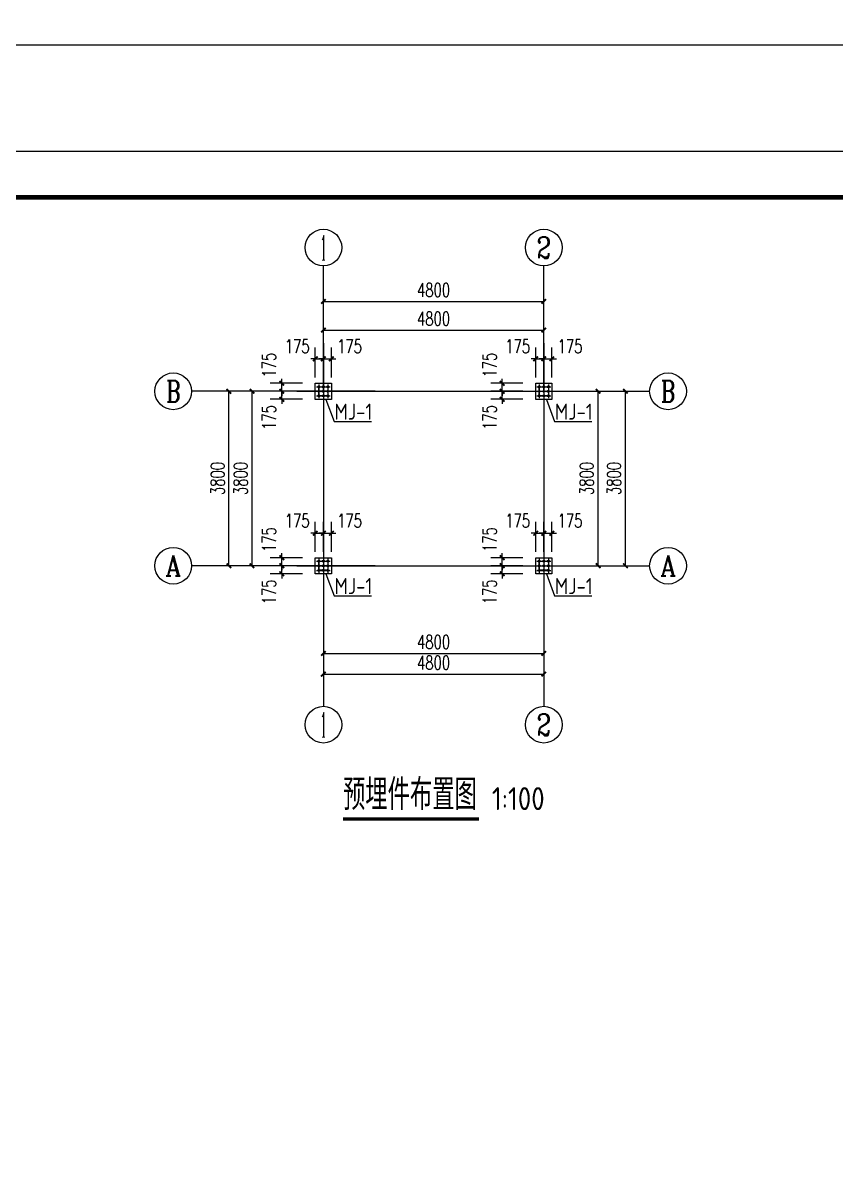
# Model space of a CAD drawing. Extents: x -45319 to 28981, y 14254 to 102895.
# Drawn here: x -11422 to 6276, y 33828 to 59049 of the extents above; entities that cross this region are included whole.
import ezdxf
from ezdxf.enums import TextEntityAlignment as Align

# ---------------------------------------------------------------- set-up
doc = ezdxf.new("R2010")
doc.units = 0
doc.header["$LTSCALE"] = 1000
doc.header["$MEASUREMENT"] = 0
for name, color, linetype in [('AXIS', 3, 'Continuous'), ('AXIS_TEXT', 7, 'Continuous'), ('DIM_SYMB', 3, 'Continuous'), ('DOTE', 1, 'Continuous'), ('PUB_DIM', 3, 'Continuous'), ('PUB_TEXT', 7, 'Continuous'), ('PUB_TITLE', 4, 'Continuous')]:
    doc.layers.add(name, color=color, linetype=linetype)
doc.styles.add('_TCH_AXIS', font='COMPLEX', dxfattribs={"bigfont": 'GBCBIG'})
doc.styles.add('_TCH_DIM_T3', font='SIMPLEX.shx', dxfattribs={"width": 0.705882, "bigfont": 'GBCBIG.shx'})
doc.styles.get("Standard").update_dxf_attribs({"font": 'gbenor.shx', "bigfont": 'gbcbig.shx'})
doc.dimstyles.new('_TCH_ARCH&&100', dxfattribs={"dimtxt": 297.5, "dimasz": 100, "dimexe": 250, "dimexo": 300, "dimgap": 100, "dimtad": 1, "dimdec": 0, "dimzin": 0, "dimdsep": 46, "dimtxsty": '_TCH_DIM_T3', "dimblk": 'ARCHTICK', "dimcen": 0.09, "dimclrt": 7, "dimazin": 2, "dimtfac": 1, "dimtdec": 0, "dimtix": 1, "dimtmove": 2, "dimatfit": 3, "dimfxl": 0, "dimtolj": 1, "dimtzin": 0, "dimarcsym": 0})

# ---------------------------------------------------------------- blocks, each defined once
blk = doc.blocks.new('FSS')
at = {"color": 4}
for p, q in [((-7910, 44534), (-7807, 44534)), ((-7910, 44434), (-7807, 44434)), ((-7859, 44586), (-7859, 44483)), ((-7859, 44486), (-7859, 44383)), ((-7810, 44534), (-7707, 44534)), ((-7810, 44434), (-7707, 44434)), ((-7759, 44586), (-7759, 44483)), ((-7759, 44486), (-7759, 44383)), ((-7710, 44534), (-7607, 44534)), ((-7710, 44434), (-7607, 44434)), ((-7659, 44586), (-7659, 44483)), ((-7659, 44486), (-7659, 44383)), ((-7910, 44334), (-7807, 44334)), ((-7859, 44386), (-7859, 44283)), ((-7810, 44334), (-7707, 44334)), ((-7759, 44386), (-7759, 44283)), ((-7710, 44334), (-7607, 44334)), ((-7659, 44386), (-7659, 44283))]:
    blk.add_line(p, q, dxfattribs=at)
blk.add_lwpolyline([(-7934, 44609), (-7584, 44609), (-7584, 44259), (-7934, 44259)], close=True, dxfattribs=at)
for centre in [(-7859, 44534), (-7859, 44434), (-7759, 44534), (-7759, 44434), (-7659, 44534), (-7659, 44434), (-7859, 44334), (-7759, 44334), (-7659, 44334)]:
    blk.add_circle(centre, 21.6, dxfattribs=at)
blk = doc.blocks.new('_ArchTick')
at = {"color": 0, "linetype": 'ByBlock', "const_width": 0.4}
blk.add_lwpolyline([(-0.5, -0.5), (0.5, 0.5)], dxfattribs=at)
blk = doc.blocks.new('*D87')
at = {"layer": 'Defpoints', "color": 0, "transparency": 16777216}
for p in [(-5790, 51204), (-5038, 51204), (-5038, 51029)]:
    blk.add_point(p, dxfattribs=at)
at = {"layer": 'PUB_DIM', "color": 0, "lineweight": -2, "transparency": 16777216}
for p, q in [((-5338, 51204), (-6040, 51204)), ((-5790, 51204), (-5790, 51304)), ((-5790, 51029), (-5790, 51204)), ((-5338, 51029), (-6040, 51029)), ((-5790, 51029), (-5790, 50929))]:
    blk.add_line(p, q, dxfattribs=at)
at = {"layer": 'PUB_DIM', "color": 0, "lineweight": -2, "transparency": 16777216, "xscale": 100, "yscale": 100, "zscale": 100}
for p, rotation in [((-5790, 51204), 270), ((-5790, 51029), 90)]:
    blk.add_blockref('_ArchTick', p, dxfattribs=dict(at, rotation=rotation))
at = {"layer": 'PUB_DIM', "color": 7, "transparency": 16777216, "insert": (-6065, 51599), "char_height": 297.5, "attachment_point": 5, "rotation": 90, "style": '_TCH_DIM_T3'}
blk.add_mtext('\\A1;175', dxfattribs=at)
blk = doc.blocks.new('*D88')
at = {"layer": 'Defpoints', "color": 0, "transparency": 16777216}
for p in [(-5790, 51029), (-5038, 51029), (-5038, 50854)]:
    blk.add_point(p, dxfattribs=at)
at = {"layer": 'PUB_DIM', "color": 0, "lineweight": -2, "transparency": 16777216}
for p, q in [((-5338, 51029), (-6040, 51029)), ((-5790, 51029), (-5790, 51129)), ((-5790, 50854), (-5790, 51029)), ((-5338, 50854), (-6040, 50854)), ((-5790, 50854), (-5790, 50754))]:
    blk.add_line(p, q, dxfattribs=at)
at = {"layer": 'PUB_DIM', "color": 0, "lineweight": -2, "transparency": 16777216, "xscale": 100, "yscale": 100, "zscale": 100}
for p, rotation in [((-5790, 51029), 270), ((-5790, 50854), 90)]:
    blk.add_blockref('_ArchTick', p, dxfattribs=dict(at, rotation=rotation))
at = {"layer": 'PUB_DIM', "color": 7, "transparency": 16777216, "insert": (-6065, 50459), "char_height": 297.5, "attachment_point": 5, "rotation": 90, "style": '_TCH_DIM_T3'}
blk.add_mtext('\\A1;175', dxfattribs=at)
blk = doc.blocks.new('*D89')
at = {"layer": 'Defpoints', "color": 0, "transparency": 16777216}
for p in [(-4884, 51736), (-5059, 51029), (-4884, 51029)]:
    blk.add_point(p, dxfattribs=at)
at = {"layer": 'PUB_DIM', "color": 0, "lineweight": -2, "transparency": 16777216}
for p, q in [((-5059, 51329), (-5059, 51986)), ((-4884, 51329), (-4884, 51986)), ((-5059, 51736), (-5159, 51736)), ((-5059, 51736), (-4884, 51736)), ((-4884, 51736), (-4784, 51736))]:
    blk.add_line(p, q, dxfattribs=at)
at = {"layer": 'PUB_DIM', "color": 0, "lineweight": -2, "transparency": 16777216, "xscale": 100, "yscale": 100, "zscale": 100}
blk.add_blockref('_ArchTick', (-5059, 51736), dxfattribs=at)
at = {"layer": 'PUB_DIM', "color": 0, "lineweight": -2, "transparency": 16777216, "xscale": 100, "yscale": 100, "zscale": 100, "rotation": 180}
blk.add_blockref('_ArchTick', (-4884, 51736), dxfattribs=at)
at = {"layer": 'PUB_DIM', "color": 7, "transparency": 16777216, "insert": (-5454, 52011), "char_height": 297.5, "attachment_point": 5, "style": '_TCH_DIM_T3'}
blk.add_mtext('\\A1;175', dxfattribs=at)
blk = doc.blocks.new('*D90')
at = {"layer": 'Defpoints', "color": 0, "transparency": 16777216}
for p in [(-4709, 51736), (-4884, 51029), (-4709, 51029)]:
    blk.add_point(p, dxfattribs=at)
at = {"layer": 'PUB_DIM', "color": 0, "lineweight": -2, "transparency": 16777216}
for p, q in [((-4884, 51329), (-4884, 51986)), ((-4709, 51329), (-4709, 51986)), ((-4884, 51736), (-4984, 51736)), ((-4884, 51736), (-4709, 51736)), ((-4709, 51736), (-4609, 51736))]:
    blk.add_line(p, q, dxfattribs=at)
at = {"layer": 'PUB_DIM', "color": 0, "lineweight": -2, "transparency": 16777216, "xscale": 100, "yscale": 100, "zscale": 100}
blk.add_blockref('_ArchTick', (-4884, 51736), dxfattribs=at)
at = {"layer": 'PUB_DIM', "color": 0, "lineweight": -2, "transparency": 16777216, "xscale": 100, "yscale": 100, "zscale": 100, "rotation": 180}
blk.add_blockref('_ArchTick', (-4709, 51736), dxfattribs=at)
at = {"layer": 'PUB_DIM', "color": 7, "transparency": 16777216, "insert": (-4314, 52011), "char_height": 297.5, "attachment_point": 5, "style": '_TCH_DIM_T3'}
blk.add_mtext('\\A1;175', dxfattribs=at)
blk = doc.blocks.new('*D91')
at = {"layer": 'Defpoints', "color": 0, "transparency": 16777216}
for p in [(-990, 51204), (-238, 51204), (-238, 51029)]:
    blk.add_point(p, dxfattribs=at)
at = {"layer": 'PUB_DIM', "color": 0, "lineweight": -2, "transparency": 16777216}
for p, q in [((-538, 51204), (-1240, 51204)), ((-990, 51204), (-990, 51304)), ((-990, 51029), (-990, 51204)), ((-538, 51029), (-1240, 51029)), ((-990, 51029), (-990, 50929))]:
    blk.add_line(p, q, dxfattribs=at)
at = {"layer": 'PUB_DIM', "color": 0, "lineweight": -2, "transparency": 16777216, "xscale": 100, "yscale": 100, "zscale": 100}
for p, rotation in [((-990, 51204), 270), ((-990, 51029), 90)]:
    blk.add_blockref('_ArchTick', p, dxfattribs=dict(at, rotation=rotation))
at = {"layer": 'PUB_DIM', "color": 7, "transparency": 16777216, "insert": (-1265, 51599), "char_height": 297.5, "attachment_point": 5, "rotation": 90, "style": '_TCH_DIM_T3'}
blk.add_mtext('\\A1;175', dxfattribs=at)
blk = doc.blocks.new('*D92')
at = {"layer": 'Defpoints', "color": 0, "transparency": 16777216}
for p in [(-990, 51029), (-238, 51029), (-238, 50854)]:
    blk.add_point(p, dxfattribs=at)
at = {"layer": 'PUB_DIM', "color": 0, "lineweight": -2, "transparency": 16777216}
for p, q in [((-538, 51029), (-1240, 51029)), ((-990, 51029), (-990, 51129)), ((-990, 50854), (-990, 51029)), ((-538, 50854), (-1240, 50854)), ((-990, 50854), (-990, 50754))]:
    blk.add_line(p, q, dxfattribs=at)
at = {"layer": 'PUB_DIM', "color": 0, "lineweight": -2, "transparency": 16777216, "xscale": 100, "yscale": 100, "zscale": 100}
for p, rotation in [((-990, 51029), 270), ((-990, 50854), 90)]:
    blk.add_blockref('_ArchTick', p, dxfattribs=dict(at, rotation=rotation))
at = {"layer": 'PUB_DIM', "color": 7, "transparency": 16777216, "insert": (-1265, 50459), "char_height": 297.5, "attachment_point": 5, "rotation": 90, "style": '_TCH_DIM_T3'}
blk.add_mtext('\\A1;175', dxfattribs=at)
blk = doc.blocks.new('*D93')
at = {"layer": 'Defpoints', "color": 0, "transparency": 16777216}
for p in [(-84, 51736), (-259, 51029), (-84, 51029)]:
    blk.add_point(p, dxfattribs=at)
at = {"layer": 'PUB_DIM', "color": 0, "lineweight": -2, "transparency": 16777216}
for p, q in [((-259, 51329), (-259, 51986)), ((-84, 51329), (-84, 51986)), ((-259, 51736), (-359, 51736)), ((-259, 51736), (-84, 51736)), ((-84, 51736), (16, 51736))]:
    blk.add_line(p, q, dxfattribs=at)
at = {"layer": 'PUB_DIM', "color": 0, "lineweight": -2, "transparency": 16777216, "xscale": 100, "yscale": 100, "zscale": 100}
blk.add_blockref('_ArchTick', (-259, 51736), dxfattribs=at)
at = {"layer": 'PUB_DIM', "color": 0, "lineweight": -2, "transparency": 16777216, "xscale": 100, "yscale": 100, "zscale": 100, "rotation": 180}
blk.add_blockref('_ArchTick', (-84, 51736), dxfattribs=at)
at = {"layer": 'PUB_DIM', "color": 7, "transparency": 16777216, "insert": (-654, 52011), "char_height": 297.5, "attachment_point": 5, "style": '_TCH_DIM_T3'}
blk.add_mtext('\\A1;175', dxfattribs=at)
blk = doc.blocks.new('*D94')
at = {"layer": 'Defpoints', "color": 0, "transparency": 16777216}
for p in [(91, 51736), (-84, 51029), (91, 51029)]:
    blk.add_point(p, dxfattribs=at)
at = {"layer": 'PUB_DIM', "color": 0, "lineweight": -2, "transparency": 16777216}
for p, q in [((-84, 51329), (-84, 51986)), ((91, 51329), (91, 51986)), ((-84, 51736), (-184, 51736)), ((-84, 51736), (91, 51736)), ((91, 51736), (191, 51736))]:
    blk.add_line(p, q, dxfattribs=at)
at = {"layer": 'PUB_DIM', "color": 0, "lineweight": -2, "transparency": 16777216, "xscale": 100, "yscale": 100, "zscale": 100}
blk.add_blockref('_ArchTick', (-84, 51736), dxfattribs=at)
at = {"layer": 'PUB_DIM', "color": 0, "lineweight": -2, "transparency": 16777216, "xscale": 100, "yscale": 100, "zscale": 100, "rotation": 180}
blk.add_blockref('_ArchTick', (91, 51736), dxfattribs=at)
at = {"layer": 'PUB_DIM', "color": 7, "transparency": 16777216, "insert": (486, 52011), "char_height": 297.5, "attachment_point": 5, "style": '_TCH_DIM_T3'}
blk.add_mtext('\\A1;175', dxfattribs=at)
blk = doc.blocks.new('*D95')
at = {"layer": 'Defpoints', "color": 0, "transparency": 16777216}
for p in [(-5790, 47404), (-5038, 47404), (-5038, 47229)]:
    blk.add_point(p, dxfattribs=at)
at = {"layer": 'PUB_DIM', "color": 0, "lineweight": -2, "transparency": 16777216}
for p, q in [((-5790, 47404), (-5790, 47504)), ((-5338, 47404), (-6040, 47404)), ((-5338, 47229), (-6040, 47229)), ((-5790, 47229), (-5790, 47404)), ((-5790, 47229), (-5790, 47129))]:
    blk.add_line(p, q, dxfattribs=at)
at = {"layer": 'PUB_DIM', "color": 0, "lineweight": -2, "transparency": 16777216, "xscale": 100, "yscale": 100, "zscale": 100}
for p, rotation in [((-5790, 47404), 270), ((-5790, 47229), 90)]:
    blk.add_blockref('_ArchTick', p, dxfattribs=dict(at, rotation=rotation))
at = {"layer": 'PUB_DIM', "color": 7, "transparency": 16777216, "insert": (-6065, 47799), "char_height": 297.5, "attachment_point": 5, "rotation": 90, "style": '_TCH_DIM_T3'}
blk.add_mtext('\\A1;175', dxfattribs=at)
blk = doc.blocks.new('*D96')
at = {"layer": 'Defpoints', "color": 0, "transparency": 16777216}
for p in [(-5790, 47229), (-5038, 47229), (-5038, 47054)]:
    blk.add_point(p, dxfattribs=at)
at = {"layer": 'PUB_DIM', "color": 0, "lineweight": -2, "transparency": 16777216}
for p, q in [((-5338, 47229), (-6040, 47229)), ((-5790, 47229), (-5790, 47329)), ((-5790, 47054), (-5790, 47229)), ((-5338, 47054), (-6040, 47054)), ((-5790, 47054), (-5790, 46954))]:
    blk.add_line(p, q, dxfattribs=at)
at = {"layer": 'PUB_DIM', "color": 0, "lineweight": -2, "transparency": 16777216, "xscale": 100, "yscale": 100, "zscale": 100}
for p, rotation in [((-5790, 47229), 270), ((-5790, 47054), 90)]:
    blk.add_blockref('_ArchTick', p, dxfattribs=dict(at, rotation=rotation))
at = {"layer": 'PUB_DIM', "color": 7, "transparency": 16777216, "insert": (-6065, 46659), "char_height": 297.5, "attachment_point": 5, "rotation": 90, "style": '_TCH_DIM_T3'}
blk.add_mtext('\\A1;175', dxfattribs=at)
blk = doc.blocks.new('*D97')
at = {"layer": 'Defpoints', "color": 0, "transparency": 16777216}
for p in [(-4884, 47936), (-5059, 47229), (-4884, 47229)]:
    blk.add_point(p, dxfattribs=at)
at = {"layer": 'PUB_DIM', "color": 0, "lineweight": -2, "transparency": 16777216}
for p, q in [((-5059, 47529), (-5059, 48186)), ((-4884, 47529), (-4884, 48186)), ((-5059, 47936), (-5159, 47936)), ((-5059, 47936), (-4884, 47936)), ((-4884, 47936), (-4784, 47936))]:
    blk.add_line(p, q, dxfattribs=at)
at = {"layer": 'PUB_DIM', "color": 0, "lineweight": -2, "transparency": 16777216, "xscale": 100, "yscale": 100, "zscale": 100}
blk.add_blockref('_ArchTick', (-5059, 47936), dxfattribs=at)
at = {"layer": 'PUB_DIM', "color": 0, "lineweight": -2, "transparency": 16777216, "xscale": 100, "yscale": 100, "zscale": 100, "rotation": 180}
blk.add_blockref('_ArchTick', (-4884, 47936), dxfattribs=at)
at = {"layer": 'PUB_DIM', "color": 7, "transparency": 16777216, "insert": (-5454, 48211), "char_height": 297.5, "attachment_point": 5, "style": '_TCH_DIM_T3'}
blk.add_mtext('\\A1;175', dxfattribs=at)
blk = doc.blocks.new('*D98')
at = {"layer": 'Defpoints', "color": 0, "transparency": 16777216}
for p in [(-4709, 47936), (-4884, 47229), (-4709, 47229)]:
    blk.add_point(p, dxfattribs=at)
at = {"layer": 'PUB_DIM', "color": 0, "lineweight": -2, "transparency": 16777216}
for p, q in [((-4884, 47529), (-4884, 48186)), ((-4709, 47529), (-4709, 48186)), ((-4884, 47936), (-4984, 47936)), ((-4884, 47936), (-4709, 47936)), ((-4709, 47936), (-4609, 47936))]:
    blk.add_line(p, q, dxfattribs=at)
at = {"layer": 'PUB_DIM', "color": 0, "lineweight": -2, "transparency": 16777216, "xscale": 100, "yscale": 100, "zscale": 100}
blk.add_blockref('_ArchTick', (-4884, 47936), dxfattribs=at)
at = {"layer": 'PUB_DIM', "color": 0, "lineweight": -2, "transparency": 16777216, "xscale": 100, "yscale": 100, "zscale": 100, "rotation": 180}
blk.add_blockref('_ArchTick', (-4709, 47936), dxfattribs=at)
at = {"layer": 'PUB_DIM', "color": 7, "transparency": 16777216, "insert": (-4314, 48211), "char_height": 297.5, "attachment_point": 5, "style": '_TCH_DIM_T3'}
blk.add_mtext('\\A1;175', dxfattribs=at)
blk = doc.blocks.new('*D111')
at = {"layer": 'Defpoints', "color": 0, "transparency": 16777216}
for p in [(-990, 47404), (-238, 47404), (-238, 47229)]:
    blk.add_point(p, dxfattribs=at)
at = {"layer": 'PUB_DIM', "color": 0, "lineweight": -2, "transparency": 16777216}
for p, q in [((-990, 47404), (-990, 47504)), ((-538, 47404), (-1240, 47404)), ((-538, 47229), (-1240, 47229)), ((-990, 47229), (-990, 47404)), ((-990, 47229), (-990, 47129))]:
    blk.add_line(p, q, dxfattribs=at)
at = {"layer": 'PUB_DIM', "color": 0, "lineweight": -2, "transparency": 16777216, "xscale": 100, "yscale": 100, "zscale": 100}
for p, rotation in [((-990, 47404), 270), ((-990, 47229), 90)]:
    blk.add_blockref('_ArchTick', p, dxfattribs=dict(at, rotation=rotation))
at = {"layer": 'PUB_DIM', "color": 7, "transparency": 16777216, "insert": (-1265, 47799), "char_height": 297.5, "attachment_point": 5, "rotation": 90, "style": '_TCH_DIM_T3'}
blk.add_mtext('\\A1;175', dxfattribs=at)
blk = doc.blocks.new('*D112')
at = {"layer": 'Defpoints', "color": 0, "transparency": 16777216}
for p in [(-990, 47229), (-238, 47229), (-238, 47054)]:
    blk.add_point(p, dxfattribs=at)
at = {"layer": 'PUB_DIM', "color": 0, "lineweight": -2, "transparency": 16777216}
for p, q in [((-538, 47229), (-1240, 47229)), ((-990, 47229), (-990, 47329)), ((-990, 47054), (-990, 47229)), ((-538, 47054), (-1240, 47054)), ((-990, 47054), (-990, 46954))]:
    blk.add_line(p, q, dxfattribs=at)
at = {"layer": 'PUB_DIM', "color": 0, "lineweight": -2, "transparency": 16777216, "xscale": 100, "yscale": 100, "zscale": 100}
for p, rotation in [((-990, 47229), 270), ((-990, 47054), 90)]:
    blk.add_blockref('_ArchTick', p, dxfattribs=dict(at, rotation=rotation))
at = {"layer": 'PUB_DIM', "color": 7, "transparency": 16777216, "insert": (-1265, 46659), "char_height": 297.5, "attachment_point": 5, "rotation": 90, "style": '_TCH_DIM_T3'}
blk.add_mtext('\\A1;175', dxfattribs=at)
blk = doc.blocks.new('*D113')
at = {"layer": 'Defpoints', "color": 0, "transparency": 16777216}
for p in [(-84, 47936), (-259, 47229), (-84, 47229)]:
    blk.add_point(p, dxfattribs=at)
at = {"layer": 'PUB_DIM', "color": 0, "lineweight": -2, "transparency": 16777216}
for p, q in [((-259, 47529), (-259, 48186)), ((-84, 47529), (-84, 48186)), ((-259, 47936), (-359, 47936)), ((-259, 47936), (-84, 47936)), ((-84, 47936), (16, 47936))]:
    blk.add_line(p, q, dxfattribs=at)
at = {"layer": 'PUB_DIM', "color": 0, "lineweight": -2, "transparency": 16777216, "xscale": 100, "yscale": 100, "zscale": 100}
blk.add_blockref('_ArchTick', (-259, 47936), dxfattribs=at)
at = {"layer": 'PUB_DIM', "color": 0, "lineweight": -2, "transparency": 16777216, "xscale": 100, "yscale": 100, "zscale": 100, "rotation": 180}
blk.add_blockref('_ArchTick', (-84, 47936), dxfattribs=at)
at = {"layer": 'PUB_DIM', "color": 7, "transparency": 16777216, "insert": (-654, 48211), "char_height": 297.5, "attachment_point": 5, "style": '_TCH_DIM_T3'}
blk.add_mtext('\\A1;175', dxfattribs=at)
blk = doc.blocks.new('*D114')
at = {"layer": 'Defpoints', "color": 0, "transparency": 16777216}
for p in [(91, 47936), (-84, 47229), (91, 47229)]:
    blk.add_point(p, dxfattribs=at)
at = {"layer": 'PUB_DIM', "color": 0, "lineweight": -2, "transparency": 16777216}
for p, q in [((-84, 47529), (-84, 48186)), ((91, 47529), (91, 48186)), ((-84, 47936), (-184, 47936)), ((-84, 47936), (91, 47936)), ((91, 47936), (191, 47936))]:
    blk.add_line(p, q, dxfattribs=at)
at = {"layer": 'PUB_DIM', "color": 0, "lineweight": -2, "transparency": 16777216, "xscale": 100, "yscale": 100, "zscale": 100}
blk.add_blockref('_ArchTick', (-84, 47936), dxfattribs=at)
at = {"layer": 'PUB_DIM', "color": 0, "lineweight": -2, "transparency": 16777216, "xscale": 100, "yscale": 100, "zscale": 100, "rotation": 180}
blk.add_blockref('_ArchTick', (91, 47936), dxfattribs=at)
at = {"layer": 'PUB_DIM', "color": 7, "transparency": 16777216, "insert": (486, 48211), "char_height": 297.5, "attachment_point": 5, "style": '_TCH_DIM_T3'}
blk.add_mtext('\\A1;175', dxfattribs=at)
blk = doc.blocks.new('*D115')
at = {"layer": 'Defpoints', "color": 0, "transparency": 16777216}
for p in [(-4884, 45744), (-84, 45744), (-84, 44866)]:
    blk.add_point(p, dxfattribs=at)
at = {"layer": 'PUB_DIM', "color": 0, "lineweight": -2, "transparency": 16777216}
for p, q in [((-4884, 45444), (-4884, 44616)), ((-84, 45444), (-84, 44616)), ((-4884, 44866), (-84, 44866))]:
    blk.add_line(p, q, dxfattribs=at)
at = {"layer": 'PUB_DIM', "color": 0, "lineweight": -2, "transparency": 16777216, "xscale": 100, "yscale": 100, "zscale": 100, "rotation": 180}
blk.add_blockref('_ArchTick', (-4884, 44866), dxfattribs=at)
at = {"layer": 'PUB_DIM', "color": 0, "lineweight": -2, "transparency": 16777216, "xscale": 100, "yscale": 100, "zscale": 100}
blk.add_blockref('_ArchTick', (-84, 44866), dxfattribs=at)
at = {"layer": 'PUB_DIM', "color": 7, "transparency": 16777216, "insert": (-2484, 45115), "char_height": 297.5, "attachment_point": 5, "style": '_TCH_DIM_T3'}
blk.add_mtext('\\A1;4800', dxfattribs=at)
blk = doc.blocks.new('*D116')
at = {"layer": 'Defpoints', "color": 0, "transparency": 16777216}
for p in [(-84, 52987), (-4884, 52272), (-84, 52272)]:
    blk.add_point(p, dxfattribs=at)
at = {"layer": 'PUB_DIM', "color": 0, "lineweight": -2, "transparency": 16777216}
for p, q in [((-4884, 52572), (-4884, 53237)), ((-84, 52572), (-84, 53237)), ((-4884, 52987), (-84, 52987))]:
    blk.add_line(p, q, dxfattribs=at)
at = {"layer": 'PUB_DIM', "color": 0, "lineweight": -2, "transparency": 16777216, "xscale": 100, "yscale": 100, "zscale": 100, "rotation": 180}
blk.add_blockref('_ArchTick', (-4884, 52987), dxfattribs=at)
at = {"layer": 'PUB_DIM', "color": 0, "lineweight": -2, "transparency": 16777216, "xscale": 100, "yscale": 100, "zscale": 100}
blk.add_blockref('_ArchTick', (-84, 52987), dxfattribs=at)
at = {"layer": 'PUB_DIM', "color": 7, "transparency": 16777216, "insert": (-2484, 53236), "char_height": 297.5, "attachment_point": 5, "style": '_TCH_DIM_T3'}
blk.add_mtext('\\A1;4800', dxfattribs=at)
blk = doc.blocks.new('*D117')
at = {"layer": 'Defpoints', "color": 0, "transparency": 16777216}
for p in [(332, 51029), (1693, 51029), (332, 47229)]:
    blk.add_point(p, dxfattribs=at)
at = {"layer": 'PUB_DIM', "color": 0, "lineweight": -2, "transparency": 16777216}
for p, q in [((632, 51029), (1943, 51029)), ((1693, 47229), (1693, 51029)), ((632, 47229), (1943, 47229))]:
    blk.add_line(p, q, dxfattribs=at)
at = {"layer": 'PUB_DIM', "color": 0, "lineweight": -2, "transparency": 16777216, "xscale": 100, "yscale": 100, "zscale": 100}
for p, rotation in [((1693, 51029), 90), ((1693, 47229), 270)]:
    blk.add_blockref('_ArchTick', p, dxfattribs=dict(at, rotation=rotation))
at = {"layer": 'PUB_DIM', "color": 7, "transparency": 16777216, "insert": (1444, 49129), "char_height": 297.5, "attachment_point": 5, "rotation": 90, "style": '_TCH_DIM_T3'}
blk.add_mtext('\\A1;3800', dxfattribs=at)
blk = doc.blocks.new('*D118')
at = {"layer": 'Defpoints', "color": 0, "transparency": 16777216}
for p in [(-84, 52363), (-4884, 51648), (-84, 51648)]:
    blk.add_point(p, dxfattribs=at)
at = {"layer": 'PUB_DIM', "color": 0, "lineweight": -2, "transparency": 16777216}
for p, q in [((-4884, 51948), (-4884, 52613)), ((-84, 51948), (-84, 52613)), ((-4884, 52363), (-84, 52363))]:
    blk.add_line(p, q, dxfattribs=at)
at = {"layer": 'PUB_DIM', "color": 0, "lineweight": -2, "transparency": 16777216, "xscale": 100, "yscale": 100, "zscale": 100, "rotation": 180}
blk.add_blockref('_ArchTick', (-4884, 52363), dxfattribs=at)
at = {"layer": 'PUB_DIM', "color": 0, "lineweight": -2, "transparency": 16777216, "xscale": 100, "yscale": 100, "zscale": 100}
blk.add_blockref('_ArchTick', (-84, 52363), dxfattribs=at)
at = {"layer": 'PUB_DIM', "color": 7, "transparency": 16777216, "insert": (-2484, 52611), "char_height": 297.5, "attachment_point": 5, "style": '_TCH_DIM_T3'}
blk.add_mtext('\\A1;4800', dxfattribs=at)
blk = doc.blocks.new('*D119')
at = {"layer": 'Defpoints', "color": 0, "transparency": 16777216}
for p in [(-6941, 51029), (-5455, 51029), (-5455, 47229)]:
    blk.add_point(p, dxfattribs=at)
at = {"layer": 'PUB_DIM', "color": 0, "lineweight": -2, "transparency": 16777216}
for p, q in [((-5755, 51029), (-7191, 51029)), ((-6941, 47229), (-6941, 51029)), ((-5755, 47229), (-7191, 47229))]:
    blk.add_line(p, q, dxfattribs=at)
at = {"layer": 'PUB_DIM', "color": 0, "lineweight": -2, "transparency": 16777216, "xscale": 100, "yscale": 100, "zscale": 100}
for p, rotation in [((-6941, 51029), 90), ((-6941, 47229), 270)]:
    blk.add_blockref('_ArchTick', p, dxfattribs=dict(at, rotation=rotation))
at = {"layer": 'PUB_DIM', "color": 7, "transparency": 16777216, "insert": (-7189, 49129), "char_height": 297.5, "attachment_point": 5, "rotation": 90, "style": '_TCH_DIM_T3'}
blk.add_mtext('\\A1;3800', dxfattribs=at)
blk = doc.blocks.new('*D120')
at = {"layer": 'Defpoints', "color": 0, "transparency": 16777216}
for p in [(-6438, 51029), (-5261, 51029), (-5261, 47229)]:
    blk.add_point(p, dxfattribs=at)
at = {"layer": 'PUB_DIM', "color": 0, "lineweight": -2, "transparency": 16777216}
for p, q in [((-5561, 51029), (-6688, 51029)), ((-6438, 47229), (-6438, 51029)), ((-5561, 47229), (-6688, 47229))]:
    blk.add_line(p, q, dxfattribs=at)
at = {"layer": 'PUB_DIM', "color": 0, "lineweight": -2, "transparency": 16777216, "xscale": 100, "yscale": 100, "zscale": 100}
for p, rotation in [((-6438, 51029), 90), ((-6438, 47229), 270)]:
    blk.add_blockref('_ArchTick', p, dxfattribs=dict(at, rotation=rotation))
at = {"layer": 'PUB_DIM', "color": 7, "transparency": 16777216, "insert": (-6687, 49129), "char_height": 297.5, "attachment_point": 5, "rotation": 90, "style": '_TCH_DIM_T3'}
blk.add_mtext('\\A1;3800', dxfattribs=at)
blk = doc.blocks.new('*D121')
at = {"layer": 'Defpoints', "color": 0, "transparency": 16777216}
for p in [(299, 51029), (1099, 51029), (299, 47229)]:
    blk.add_point(p, dxfattribs=at)
at = {"layer": 'PUB_DIM', "color": 0, "lineweight": -2, "transparency": 16777216}
for p, q in [((599, 51029), (1349, 51029)), ((1099, 47229), (1099, 51029)), ((599, 47229), (1349, 47229))]:
    blk.add_line(p, q, dxfattribs=at)
at = {"layer": 'PUB_DIM', "color": 0, "lineweight": -2, "transparency": 16777216, "xscale": 100, "yscale": 100, "zscale": 100}
for p, rotation in [((1099, 51029), 90), ((1099, 47229), 270)]:
    blk.add_blockref('_ArchTick', p, dxfattribs=dict(at, rotation=rotation))
at = {"layer": 'PUB_DIM', "color": 7, "transparency": 16777216, "insert": (851, 49129), "char_height": 297.5, "attachment_point": 5, "rotation": 90, "style": '_TCH_DIM_T3'}
blk.add_mtext('\\A1;3800', dxfattribs=at)
blk = doc.blocks.new('*D122')
at = {"layer": 'Defpoints', "color": 0, "transparency": 16777216}
for p in [(-4884, 46197), (-84, 46197), (-84, 45319)]:
    blk.add_point(p, dxfattribs=at)
at = {"layer": 'PUB_DIM', "color": 0, "lineweight": -2, "transparency": 16777216}
for p, q in [((-4884, 45897), (-4884, 45069)), ((-84, 45897), (-84, 45069)), ((-4884, 45319), (-84, 45319))]:
    blk.add_line(p, q, dxfattribs=at)
at = {"layer": 'PUB_DIM', "color": 0, "lineweight": -2, "transparency": 16777216, "xscale": 100, "yscale": 100, "zscale": 100, "rotation": 180}
blk.add_blockref('_ArchTick', (-4884, 45319), dxfattribs=at)
at = {"layer": 'PUB_DIM', "color": 0, "lineweight": -2, "transparency": 16777216, "xscale": 100, "yscale": 100, "zscale": 100}
blk.add_blockref('_ArchTick', (-84, 45319), dxfattribs=at)
at = {"layer": 'PUB_DIM', "color": 7, "transparency": 16777216, "insert": (-2484, 45568), "char_height": 297.5, "attachment_point": 5, "style": '_TCH_DIM_T3'}
blk.add_mtext('\\A1;4800', dxfattribs=at)

msp = doc.modelspace()

# ---------------------------------------------------------------- linework, layer by layer
at = {"color": 2}
for points in [[(-4983.9, 51128.5), (-4783.9, 51128.5), (-4783.9, 50928.5), (-4983.9, 50928.5)], [(-183.9, 51128.5), (16.1, 51128.5), (16.1, 50928.5), (-183.9, 50928.5)], [(-4983.9, 47328.5), (-4783.9, 47328.5), (-4783.9, 47128.5), (-4983.9, 47128.5)], [(-183.9, 47328.5), (16.1, 47328.5), (16.1, 47128.5), (-183.9, 47128.5)]]:
    msp.add_lwpolyline(points, close=True, dxfattribs=at)
at = {"color": 3}
for points in [[(-4827.3, 50853.5), (-4648.8, 50369.5), (-3834.7, 50369.5)], [(-27.3, 50853.5), (151.2, 50369.5), (965.3, 50369.5)], [(-4827.3, 47053.5), (-4648.8, 46569.5), (-3834.7, 46569.5)], [(-27.3, 47053.5), (151.2, 46569.5), (965.3, 46569.5)]]:
    msp.add_lwpolyline(points, dxfattribs=at)
at = {"layer": 'AXIS'}
for p, q in [((-4883.9, 51024.6), (-4883.9, 53759.2)), ((-83.9, 51024.6), (-83.9, 53759.2)), ((-3753.1, 51028.5), (-7753.1, 51028.5)), ((-1778.5, 51028.5), (2221.5, 51028.5)), ((-4883.9, 48165.9), (-4883.9, 44165.9)), ((-83.9, 48165.9), (-83.9, 44165.9)), ((-3753.1, 47228.5), (-7753.1, 47228.5)), ((-1778.5, 47228.5), (2221.5, 47228.5))]:
    msp.add_line(p, q, dxfattribs=at)
for centre in [(-4883.9, 54159.2), (-83.9, 54159.2), (-8153.1, 51028.5), (2621.5, 51028.5), (-8153.1, 47228.5), (2621.5, 47228.5), (-4883.9, 43765.9), (-83.9, 43765.9)]:
    msp.add_circle(centre, 400, dxfattribs=at)
at = {"layer": 'DIM_SYMB', "const_width": 70}
msp.add_lwpolyline([(-4456.5, 41712.5), (-1494.2, 41712.5)], dxfattribs=at)
at = {"layer": 'DOTE'}
for points in [[(-4883.9, 52074.9), (-4883.9, 45428.5)], [(-83.9, 52074.9), (-83.9, 45428.5)], [(-5462.9, 51028.5), (299.5, 51028.5)], [(-5462.9, 47228.5), (299.5, 47228.5)]]:
    msp.add_lwpolyline(points, dxfattribs=at)
at = {"layer": 'PUB_TITLE'}
for points in [[(-45319.2, 58574.5), (28980.8, 58574.5), (28980.8, 100574.5), (-45319.2, 100574.5)], [(-45319.2, 14253.8), (28980.8, 14253.8), (28980.8, 56253.8), (-45319.2, 56253.8)]]:
    msp.add_lwpolyline(points, close=True, dxfattribs=at)
at = {"layer": 'PUB_TITLE', "const_width": 100}
msp.add_lwpolyline([(-42819.2, 15253.8), (27980.8, 15253.8), (27980.8, 55253.8), (-42819.2, 55253.8)], close=True, dxfattribs=at)

# ---------------------------------------------------------------- block references
for p in [(2874.6, 6594.3), (7674.6, 6594.3), (2874.6, 2794.3), (7674.6, 2794.3)]:
    msp.add_blockref('FSS', p)

# ---------------------------------------------------------------- texts
at = {"layer": 'AXIS_TEXT', "style": '_TCH_AXIS', "width": 1.238095}
for s, height, p, p2 in [('1', 544.8, (-4948.8, 53886.8), (-4819.1, 53886.8)), ('2', 465.9, (-239.2, 53926.2), (71.4, 53926.2)), ('B', 465.9, (-8308.4, 50795.6), (-7997.8, 50795.6)), ('B', 465.9, (2466.2, 50795.6), (2776.9, 50795.6)), ('A', 445.4, (-8322.8, 47005.8), (-7983.4, 47005.8)), ('A', 445.4, (2451.8, 47005.8), (2791.2, 47005.8)), ('1', 544.8, (-4948.8, 43493.6), (-4819.1, 43493.6)), ('2', 465.9, (-239.2, 43533), (71.4, 43533))]:
    msp.add_text(s, height=height, dxfattribs=at).set_placement(p, p2, align=Align.FIT)
at = {"layer": 'PUB_TEXT'}
for s, height, p in [('MJ-1', 350, (-4642.4, 50409.9)), ('MJ-1', 350, (157.6, 50409.9)), ('MJ-1', 350, (-4642.4, 46609.9)), ('MJ-1', 350, (157.6, 46609.9)), ('预埋件布置图', 675.18, (-4456.5, 41904.7)), ('1:100', 500, (-1214.2, 41904.7))]:
    msp.add_text(s, height=height, dxfattribs=at).set_placement(p)

# ---------------------------------------------------------------- dimensions: what is measured, and where the dimension line sits
at = {"layer": 'PUB_DIM'}
for p1, p2, distance, picture, middle in [((-4883.9, 52272.2), (-83.9, 52272.2), 714.7, '*D116', (-2483.9, 53235.7)), ((-4883.9, 51647.9), (-83.9, 51647.9), 714.7, '*D118', (-2483.9, 52611.4)), ((-5455.4, 47228.5), (-5455.4, 51028.5), 1485.3, '*D119', (-7189.5, 49128.5)), ((-5260.5, 47228.5), (-5260.5, 51028.5), 1177.8, '*D120', (-6687, 49128.5)), ((299.5, 47228.5), (299.5, 51028.5), -800, '*D121', (850.7, 49128.5)), ((332.4, 47228.5), (332.4, 51028.5), -1360.7, '*D117', (1444.3, 49128.5)), ((-4883.9, 46196.8), (-83.9, 46196.8), -878, '*D122', (-2483.9, 45567.6)), ((-4883.9, 45744), (-83.9, 45744), -878, '*D115', (-2483.9, 45114.7))]:
    dim = msp.add_aligned_dim(p1=p1, p2=p2, distance=distance, dimstyle='_TCH_ARCH&&100', dxfattribs=at)
    dim.commit()
    dim.dimension.update_dxf_attribs({"geometry": picture, "text_midpoint": middle})
for base, p1, p2, angle, picture, middle in [((-4883.9, 51736.1), (-5058.9, 51028.5), (-4883.9, 51028.5), 0, '*D89', (-5453.9, 52011.1)), ((-4708.9, 51736.1), (-4883.9, 51028.5), (-4708.9, 51028.5), 0, '*D90', (-4313.9, 52011.1)), ((-83.9, 51736.1), (-258.9, 51028.5), (-83.9, 51028.5), 0, '*D93', (-653.9, 52011.1)), ((91.1, 51736.1), (-83.9, 51028.5), (91.1, 51028.5), 0, '*D94', (486.1, 52011.1)), ((-5790, 51203.5), (-5038.5, 51028.5), (-5038.5, 51203.5), 90, '*D87', (-6065, 51598.5)), ((-990, 51203.5), (-238.5, 51028.5), (-238.5, 51203.5), 90, '*D91', (-1265, 51598.5)), ((-5790, 51028.5), (-5038.5, 50853.5), (-5038.5, 51028.5), 90, '*D88', (-6065, 50458.5)), ((-990, 51028.5), (-238.5, 50853.5), (-238.5, 51028.5), 90, '*D92', (-1265, 50458.5)), ((-4883.9, 47936.1), (-5058.9, 47228.5), (-4883.9, 47228.5), 0, '*D97', (-5453.9, 48211.1)), ((-4708.9, 47936.1), (-4883.9, 47228.5), (-4708.9, 47228.5), 0, '*D98', (-4313.9, 48211.1)), ((-83.9, 47936.1), (-258.9, 47228.5), (-83.9, 47228.5), 0, '*D113', (-653.9, 48211.1)), ((91.1, 47936.1), (-83.9, 47228.5), (91.1, 47228.5), 0, '*D114', (486.1, 48211.1)), ((-5790, 47403.5), (-5038.5, 47228.5), (-5038.5, 47403.5), 90, '*D95', (-6065, 47798.5)), ((-990, 47403.5), (-238.5, 47228.5), (-238.5, 47403.5), 90, '*D111', (-1265, 47798.5)), ((-5790, 47228.5), (-5038.5, 47053.5), (-5038.5, 47228.5), 90, '*D96', (-6065, 46658.5)), ((-990, 47228.5), (-238.5, 47053.5), (-238.5, 47228.5), 90, '*D112', (-1265, 46658.5))]:
    dim = msp.add_linear_dim(base=base, p1=p1, p2=p2, angle=angle, dimstyle='_TCH_ARCH&&100', dxfattribs=at)
    dim.commit()
    dim.dimension.update_dxf_attribs({"geometry": picture, "text_midpoint": middle, "dimtype": 129})

doc.saveas('drawing.dxf')
